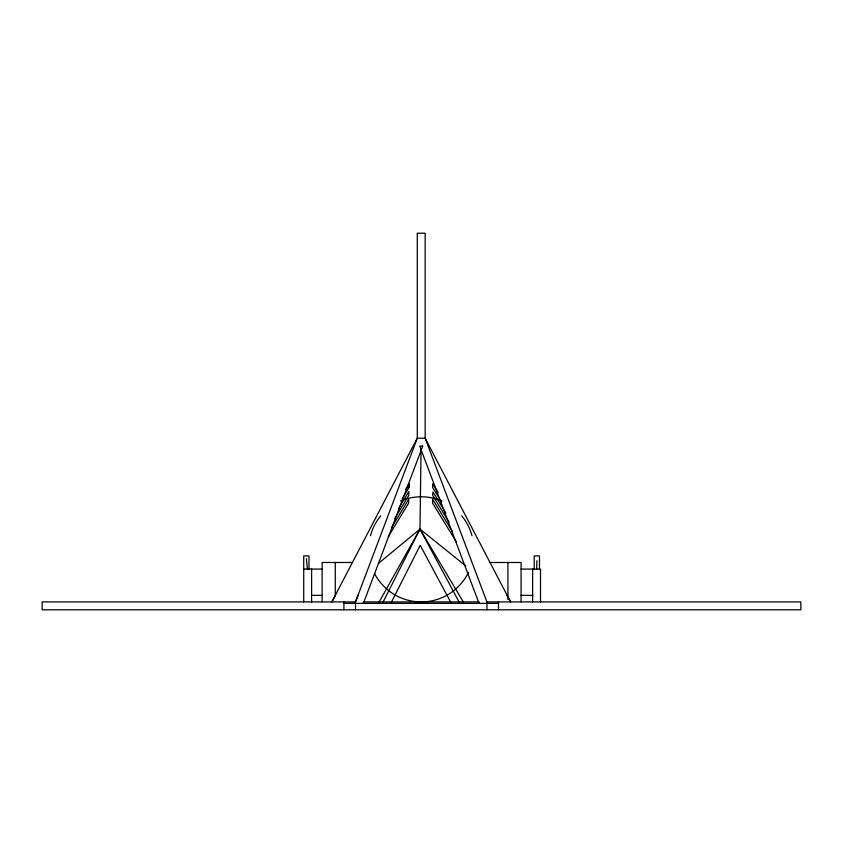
<?xml version="1.0" encoding="UTF-8"?>
<svg xmlns="http://www.w3.org/2000/svg" width="843" height="843" viewBox="0 0 843 843"><rect width="100%" height="100%" fill="white"/><g stroke="black" fill="none" stroke-linecap="round" stroke-linejoin="round"><path stroke-width="1.26" d="M382.711 602.787L419.983 529.109L421.057 449.888M402.206 498.761L408.992 487.591L409.076 483.724L405.683 489.319M536.664 569.236L536.854 560.648M358.454 594.589L355.514 601.913L355.514 609.805M391.099 602.819L420.193 545.316L451.058 602.84M335.63 595L331.857 601.913L417.274 438.202L417.274 233.195L425.157 233.195L425.157 438.202L486.927 601.913L486.927 609.805M379.171 601.913L419.983 529.109L465.789 565.927M398.581 508.477L408.823 491.585L408.823 495.357L394.693 518.635M391.721 527.339L408.729 499.256L408.644 503.166L388.265 536.664M408.992 487.591L409.076 483.724M378.454 563.419L419.983 529.109L463.271 601.913M352.342 562.492L322.121 562.492L322.121 601.913M489.541 562.492L521.079 562.492L521.079 601.913M303.722 569.067L322.121 569.067M521.079 569.067L540.511 569.067L540.511 601.913M311.604 595.348L322.121 595.348M521.079 595.348L532.902 595.348M486.927 601.913L800.85 601.913L800.85 609.805L42.15 609.805L42.15 601.913L355.514 601.913L417.274 438.202L425.157 438.202L510.584 601.913L506.801 595M343.933 603.356L498.487 603.356M441.521 502.017L432.628 487.475L432.712 483.724L438.181 492.681M445.831 512.997L432.954 491.933L432.659 495.357L449.045 522.154M452.438 531.648L432.638 499.256L432.628 503.166L456.516 542.249M419.983 529.109L459.561 602.882M306.357 558.551L307.421 569.257M539.478 569.067L539.478 555.927L534.22 555.927L534.22 569.731M532.628 569.067L532.628 601.913M507.939 562.492L507.939 599.289M498.487 601.913L498.487 609.805M343.933 601.913L343.933 609.805M335.261 562.492L335.261 596.665M311.604 569.067L311.604 601.913M308.981 569.731L308.981 555.927L303.722 555.927L303.722 601.913M468.497 572.334A52.561 52.561 0 0 1 374.503 573.451M370.446 535.748A52.561 52.561 0 0 1 380.688 515.874M400.52 501.027A52.561 52.561 0 0 1 441.911 501.027M461.743 515.874A52.561 52.561 0 0 1 471.996 535.748M422.733 446.084L363.396 603.356L363.396 601.913L479.045 601.913L479.045 603.356L419.709 446.084L422.733 446.084"/></g></svg>
